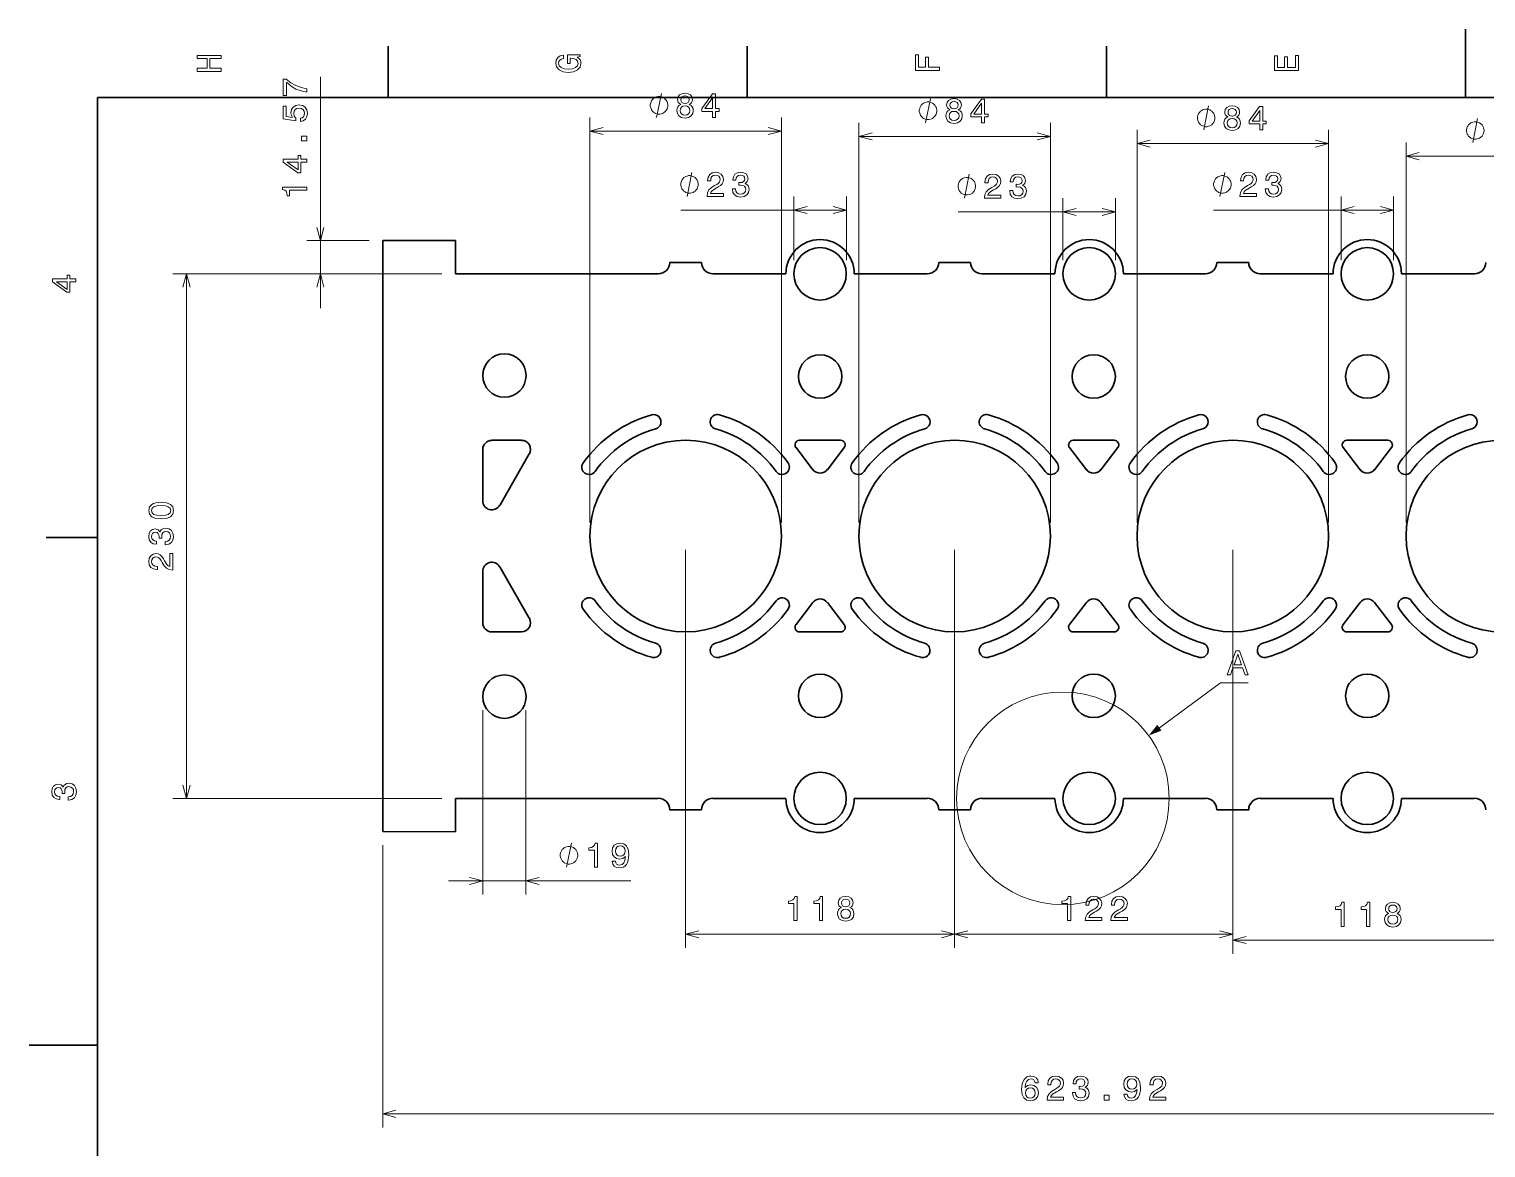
# Model space of a CAD drawing. Extents: x 0 to 420, y 0 to 297.
# Drawn here: x 0 to 213, y 133.5 to 297 of the extents above; entities that cross this region are included whole.
import ezdxf

# ---------------------------------------------------------------- set-up
doc = ezdxf.new("R2010")
doc.units = 0

msp = doc.modelspace()

# ---------------------------------------------------------------- linework, layer by layer
at = {"color": 7, "lineweight": 35, "ltscale": 0.25}
for p, q in [((210, 287), (210, 297)), ((10, 148.5), (0, 148.5))]:
    msp.add_line(p, q, dxfattribs=at)
at = {"color": 7, "lineweight": 35, "ltscale": 0.1875}
for p, q in [((52.5, 287), (52.5, 294.5)), ((105, 287), (105, 294.5)), ((157.5, 287), (157.5, 294.5)), ((10, 222.7), (2.5, 222.7))]:
    msp.add_line(p, q, dxfattribs=at)
at = {"color": 7, "lineweight": 13}
for p, q in [((42.58, 256.24), (42.58, 290.01)), ((81.98, 224.91), (81.98, 284.11)), ((109.98, 224.91), (109.98, 284.11)), ((121.31, 224.91), (121.31, 283.32)), ((149.31, 224.91), (149.31, 283.32)), ((81.98, 282.11), (109.98, 282.11)), ((121.31, 281.32), (149.31, 281.32)), ((161.98, 224.91), (161.98, 282.27)), ((189.98, 224.91), (189.98, 282.27)), ((161.98, 280.27), (189.98, 280.27)), ((201.31, 224.91), (201.31, 280.43)), ((201.31, 278.43), (229.31, 278.43)), ((95.26, 270.56), (119.48, 270.56)), ((173.17, 270.56), (199.48, 270.56)), ((135.81, 270.3), (158.81, 270.3)), ((60.35, 261.24), (21.01, 261.24)), ((23.01, 184.57), (23.01, 261.24)), ((95.98, 220.91), (95.98, 162.72)), ((135.31, 220.91), (135.31, 162.72)), ((135.31, 220.91), (135.31, 162.72)), ((175.98, 220.91), (175.98, 162.72)), ((175.98, 220.91), (175.98, 161.86)), ((66.31, 197.44), (66.31, 170.51)), ((72.64, 197.44), (72.64, 170.51)), ((60.35, 184.57), (21.01, 184.57)), ((51.69, 177.72), (51.69, 136.46)), ((61.31, 172.51), (87.98, 172.51)), ((95.98, 164.72), (135.31, 164.72)), ((135.31, 164.72), (175.98, 164.72)), ((175.98, 163.86), (215.31, 163.86)), ((51.69, 138.46), (259.66, 138.46))]:
    msp.add_line(p, q, dxfattribs=at)
at = {"color": 7, "lineweight": 35}
for p, q in [((410, 287), (10, 287)), ((10, 287), (10, 10)), ((51.69, 266.1), (51.69, 179.72)), ((91.98, 261.24), (62.35, 261.24)), ((91.98, 184.57), (62.35, 184.57))]:
    msp.add_line(p, q, dxfattribs=at)
at = {"color": 7, "lineweight": 13, "ltscale": 0.232942}
for p, q in [((111.81, 263.24), (111.81, 272.56)), ((119.48, 263.24), (119.48, 272.56)), ((191.81, 263.24), (191.81, 272.56)), ((199.48, 263.24), (199.48, 272.56))]:
    msp.add_line(p, q, dxfattribs=at)
at = {"color": 7, "lineweight": 13, "ltscale": 0.226379}
for p, q in [((151.14, 263.24), (151.14, 272.3)), ((158.81, 263.24), (158.81, 272.3))]:
    msp.add_line(p, q, dxfattribs=at)
at = {"color": 7, "lineweight": 13, "ltscale": 0.227724}
msp.add_line((49.69, 266.1), (40.58, 266.1), dxfattribs=at)
at = {"color": 7, "lineweight": 35, "ltscale": 0.266636}
for p, q in [((62.35, 266.11), (51.69, 266.1)), ((51.69, 179.72), (62.35, 179.7))]:
    msp.add_line(p, q, dxfattribs=at)
at = {"color": 7, "lineweight": 35, "ltscale": 0.121786}
for p, q in [((62.35, 261.24), (62.35, 266.11)), ((62.35, 179.7), (62.35, 184.57))]:
    msp.add_line(p, q, dxfattribs=at)
at = {"color": 7, "lineweight": 35, "ltscale": 0.116667}
for p, q in [((93.64, 262.91), (98.31, 262.91)), ((132.98, 262.91), (137.64, 262.91)), ((173.64, 262.91), (178.31, 262.91)), ((98.31, 182.91), (93.64, 182.91)), ((137.64, 182.91), (132.98, 182.91)), ((178.31, 182.91), (173.64, 182.91))]:
    msp.add_line(p, q, dxfattribs=at)
at = {"color": 7, "lineweight": 13, "ltscale": 0.49436}
msp.add_line((60.35, 261.24), (40.58, 261.24), dxfattribs=at)
at = {"color": 7, "lineweight": 35, "ltscale": 0.266667}
for p, q in [((110.64, 261.24), (99.98, 261.24)), ((131.31, 261.24), (120.64, 261.24)), ((110.64, 184.57), (99.98, 184.57)), ((149.98, 184.57), (139.31, 184.57))]:
    msp.add_line(p, q, dxfattribs=at)
at = {"color": 7, "lineweight": 35, "ltscale": 0.266668}
for p, q in [((149.98, 261.24), (139.31, 261.24)), ((190.64, 261.24), (179.98, 261.24)), ((131.31, 184.57), (120.64, 184.57)), ((190.64, 184.57), (179.98, 184.57))]:
    msp.add_line(p, q, dxfattribs=at)
at = {"color": 7, "lineweight": 35, "ltscale": 0.299998}
for p, q in [((171.98, 261.24), (159.98, 261.24)), ((171.98, 184.57), (159.98, 184.57))]:
    msp.add_line(p, q, dxfattribs=at)
at = {"color": 7, "lineweight": 35, "ltscale": 0.266666}
for p, q in [((211.31, 261.24), (200.64, 261.24)), ((211.31, 184.57), (200.64, 184.57))]:
    msp.add_line(p, q, dxfattribs=at)
at = {"color": 7, "lineweight": 35, "ltscale": 0.108333}
for p, q in [((71.98, 236.91), (67.64, 236.91)), ((67.64, 208.91), (71.98, 208.91))]:
    msp.add_line(p, q, dxfattribs=at)
at = {"color": 7, "lineweight": 35, "ltscale": 0.15}
for p, q in [((118.64, 236.91), (112.64, 236.91)), ((158.64, 236.91), (152.64, 236.91)), ((198.64, 236.91), (192.64, 236.91)), ((112.64, 208.91), (118.64, 208.91)), ((152.64, 208.91), (158.64, 208.91)), ((192.64, 208.91), (198.64, 208.91))]:
    msp.add_line(p, q, dxfattribs=at)
at = {"color": 7, "lineweight": 35, "ltscale": 0.187639}
for p, q in [((66.31, 235.57), (66.31, 228.07)), ((66.31, 217.75), (66.31, 210.24))]:
    msp.add_line(p, q, dxfattribs=at)
at = {"color": 7, "lineweight": 35, "ltscale": 0.216667}
for p, q in [((68.8, 227.4), (73.13, 234.91)), ((73.13, 210.91), (68.8, 218.41))]:
    msp.add_line(p, q, dxfattribs=at)
at = {"color": 7, "lineweight": 35, "ltscale": 0.101491}
for p, q in [((112.12, 235.84), (114.59, 232.61)), ((116.7, 232.61), (119.17, 235.84)), ((152.12, 235.84), (154.59, 232.61)), ((156.7, 232.61), (159.17, 235.84)), ((192.12, 235.84), (194.59, 232.61)), ((196.7, 232.61), (199.17, 235.84)), ((114.59, 213.2), (112.12, 209.98)), ((119.17, 209.98), (116.7, 213.2)), ((154.59, 213.2), (152.12, 209.98)), ((159.17, 209.98), (156.7, 213.2)), ((194.59, 213.2), (192.12, 209.98)), ((199.17, 209.98), (196.7, 213.2))]:
    msp.add_line(p, q, dxfattribs=at)
at = {"color": 7, "lineweight": 13}
for points in [[(28.08, 290.83), (28.08, 291.3), (26.44, 291.3), (26.44, 292.7), (28.08, 292.7), (28.08, 293.16), (24.58, 293.16), (24.58, 292.7), (26.01, 292.7), (26.01, 291.3), (24.58, 291.3), (24.58, 290.83)], [(80.11, 292.92), (80.58, 293.01), (80.58, 293.26), (78.69, 293.26), (78.69, 291.98), (79.12, 291.98), (79.12, 292.77), (79.15, 292.77), (79.61, 292.71), (79.96, 292.55), (80.17, 292.3), (80.25, 291.99), (80.15, 291.65), (79.88, 291.38), (79.43, 291.21), (78.82, 291.15), (78.21, 291.21), (77.76, 291.38), (77.49, 291.65), (77.39, 292.02), (77.44, 292.27), (77.58, 292.48), (77.82, 292.63), (78.14, 292.72), (78.14, 293.22), (77.65, 293.08), (77.29, 292.84), (77.07, 292.49), (76.99, 292.05), (77.11, 291.48), (77.48, 291.04), (78.06, 290.76), (78.83, 290.67), (79.61, 290.76), (80.19, 291.04), (80.56, 291.45), (80.68, 291.96), (80.64, 292.25), (80.54, 292.51), (80.36, 292.73)], [(133.08, 290.97), (133.08, 291.44), (131.47, 291.44), (131.47, 292.91), (131.06, 292.91), (131.06, 291.44), (130.01, 291.44), (130.01, 293.25), (129.58, 293.25), (129.58, 290.97)], [(185.58, 290.94), (185.58, 293.16), (185.16, 293.16), (185.16, 291.4), (183.97, 291.4), (183.97, 292.97), (183.56, 292.97), (183.56, 291.4), (182.51, 291.4), (182.51, 293.12), (182.08, 293.12), (182.08, 290.94)], [(40.58, 287.79), (40.58, 288.3), (39.75, 288.47), (38.97, 288.76), (38.25, 289.17), (37.57, 289.71), (37.15, 289.71), (37.15, 287.31), (37.61, 287.31), (37.61, 289.23), (38.29, 288.67), (39, 288.25), (39.76, 287.96)], [(95.27, 286), (95.01, 285.86), (94.83, 285.66), (94.72, 285.41), (94.69, 285.11), (94.77, 284.67), (95, 284.32), (95.38, 284.1), (95.89, 284.01), (96.4, 284.1), (96.78, 284.32), (97.01, 284.67), (97.1, 285.11), (97.06, 285.41), (96.95, 285.66), (96.77, 285.86), (96.52, 286), (96.72, 286.12), (96.86, 286.28), (96.95, 286.49), (96.98, 286.73), (96.9, 287.09), (96.68, 287.38), (96.34, 287.56), (95.89, 287.64), (95.44, 287.56), (95.1, 287.38), (94.88, 287.09), (94.8, 286.73), (94.83, 286.49), (94.91, 286.28)], [(99.91, 284.11), (100.36, 284.11), (100.36, 284.98), (100.86, 284.98), (100.86, 285.38), (100.36, 285.38), (100.36, 287.53), (99.9, 287.53), (98.37, 285.42), (98.37, 284.98), (99.91, 284.98)], [(39.67, 283.5), (40.08, 283.62), (40.4, 283.86), (40.6, 284.23), (40.68, 284.69), (40.59, 285.2), (40.34, 285.6), (39.95, 285.85), (39.44, 285.95), (38.97, 285.86), (38.61, 285.62), (38.37, 285.24), (38.28, 284.75), (38.34, 284.37), (38.51, 284.08), (37.57, 284.22), (37.57, 285.75), (37.15, 285.75), (37.15, 283.88), (39.01, 283.61), (39.01, 284.01), (38.77, 284.3), (38.69, 284.67), (38.74, 285), (38.9, 285.24), (39.15, 285.4), (39.47, 285.46), (39.79, 285.4), (40.03, 285.24), (40.19, 284.99), (40.25, 284.67), (40.21, 284.41), (40.09, 284.2), (39.91, 284.05), (39.67, 283.97)], [(93.37, 285.86), (93.37, 285.98), (93.32, 286.21), (93.26, 286.39), (93.2, 286.5), (93.08, 286.68), (92.91, 286.85), (92.73, 286.97), (92.62, 287.03), (92.44, 287.09), (92.21, 287.14), (92.09, 287.14), (91.97, 287.14), (91.74, 287.09), (91.57, 287.03), (91.45, 286.97), (91.27, 286.85), (91.1, 286.68), (90.98, 286.5), (90.92, 286.39), (90.87, 286.21), (90.81, 285.98), (90.81, 285.86), (90.81, 285.74), (90.87, 285.51), (90.92, 285.34), (90.98, 285.22), (91.1, 285.04), (91.27, 284.87), (91.45, 284.75), (91.57, 284.69), (91.74, 284.64), (91.97, 284.58), (92.09, 284.58), (92.21, 284.58), (92.44, 284.64), (92.62, 284.69), (92.73, 284.75), (92.91, 284.87), (93.08, 285.04), (93.2, 285.22), (93.26, 285.34), (93.32, 285.51), (93.37, 285.74)], [(95.17, 285.12), (95.22, 285.39), (95.36, 285.59), (95.59, 285.72), (95.89, 285.77), (96.19, 285.72), (96.42, 285.59), (96.56, 285.39), (96.61, 285.12), (96.56, 284.84), (96.42, 284.62), (96.19, 284.48), (95.89, 284.43), (95.59, 284.48), (95.36, 284.62), (95.22, 284.84)], [(95.28, 286.69), (95.32, 286.91), (95.44, 287.09), (95.64, 287.19), (95.89, 287.23), (96.14, 287.19), (96.34, 287.09), (96.46, 286.91), (96.5, 286.69), (96.46, 286.47), (96.34, 286.29), (96.14, 286.17), (95.89, 286.14), (95.64, 286.18), (95.44, 286.29), (95.32, 286.47)], [(98.79, 285.38), (99.91, 286.95), (99.91, 285.38)], [(132.71, 285.07), (132.71, 285.19), (132.65, 285.42), (132.59, 285.6), (132.53, 285.71), (132.42, 285.89), (132.24, 286.06), (132.07, 286.18), (131.95, 286.24), (131.77, 286.3), (131.54, 286.36), (131.42, 286.36), (131.31, 286.36), (131.07, 286.3), (130.9, 286.24), (130.78, 286.18), (130.61, 286.06), (130.43, 285.89), (130.32, 285.71), (130.26, 285.6), (130.2, 285.42), (130.14, 285.19), (130.14, 285.07), (130.14, 284.96), (130.2, 284.72), (130.26, 284.55), (130.32, 284.43), (130.43, 284.26), (130.61, 284.08), (130.78, 283.96), (130.9, 283.91), (131.07, 283.85), (131.31, 283.79), (131.42, 283.79), (131.54, 283.79), (131.77, 283.85), (131.95, 283.91), (132.07, 283.96), (132.24, 284.08), (132.42, 284.26), (132.53, 284.43), (132.59, 284.55), (132.65, 284.72), (132.71, 284.96)], [(134.6, 285.21), (134.34, 285.07), (134.17, 284.87), (134.06, 284.62), (134.02, 284.33), (134.1, 283.88), (134.33, 283.53), (134.71, 283.31), (135.23, 283.22), (135.74, 283.31), (136.11, 283.53), (136.35, 283.88), (136.43, 284.33), (136.39, 284.62), (136.29, 284.87), (136.1, 285.07), (135.85, 285.21), (136.05, 285.33), (136.19, 285.5), (136.28, 285.7), (136.31, 285.95), (136.23, 286.3), (136.02, 286.59), (135.67, 286.78), (135.23, 286.85), (134.77, 286.78), (134.43, 286.59), (134.21, 286.3), (134.14, 285.95), (134.16, 285.7), (134.25, 285.5)], [(134.62, 285.9), (134.66, 286.13), (134.78, 286.3), (134.97, 286.4), (135.23, 286.44), (135.48, 286.4), (135.67, 286.3), (135.79, 286.13), (135.84, 285.9), (135.79, 285.68), (135.67, 285.5), (135.48, 285.39), (135.23, 285.35), (134.97, 285.39), (134.78, 285.5), (134.66, 285.68)], [(139.24, 283.32), (139.69, 283.32), (139.69, 284.19), (140.19, 284.19), (140.19, 284.59), (139.69, 284.59), (139.69, 286.75), (139.23, 286.75), (137.7, 284.63), (137.7, 284.19), (139.24, 284.19)], [(138.12, 284.59), (139.24, 286.16), (139.24, 284.59)], [(175.27, 284.16), (175.01, 284.02), (174.83, 283.82), (174.72, 283.57), (174.69, 283.28), (174.77, 282.83), (175, 282.48), (175.38, 282.26), (175.89, 282.17), (176.4, 282.26), (176.78, 282.48), (177.01, 282.83), (177.1, 283.28), (177.06, 283.57), (176.95, 283.82), (176.77, 284.02), (176.52, 284.16), (176.72, 284.28), (176.86, 284.45), (176.95, 284.65), (176.98, 284.9), (176.9, 285.25), (176.68, 285.54), (176.34, 285.73), (175.89, 285.8), (175.44, 285.73), (175.1, 285.54), (174.88, 285.25), (174.8, 284.9), (174.83, 284.65), (174.91, 284.45)], [(175.28, 284.85), (175.32, 285.08), (175.44, 285.25), (175.64, 285.35), (175.89, 285.39), (176.14, 285.35), (176.34, 285.25), (176.46, 285.08), (176.5, 284.85), (176.46, 284.63), (176.34, 284.45), (176.14, 284.34), (175.89, 284.3), (175.64, 284.34), (175.44, 284.45), (175.32, 284.63)], [(179.91, 282.27), (180.36, 282.27), (180.36, 283.14), (180.86, 283.14), (180.86, 283.54), (180.36, 283.54), (180.36, 285.7), (179.9, 285.7), (178.37, 283.58), (178.37, 283.14), (179.91, 283.14)], [(134.5, 284.34), (134.55, 284.6), (134.7, 284.81), (134.92, 284.94), (135.23, 284.98), (135.52, 284.94), (135.75, 284.81), (135.9, 284.6), (135.95, 284.34), (135.9, 284.05), (135.75, 283.83), (135.52, 283.69), (135.23, 283.65), (134.92, 283.69), (134.7, 283.83), (134.55, 284.05)], [(173.37, 284.02), (173.37, 284.14), (173.32, 284.37), (173.26, 284.55), (173.2, 284.66), (173.08, 284.84), (172.91, 285.01), (172.73, 285.13), (172.62, 285.19), (172.44, 285.25), (172.21, 285.31), (172.09, 285.31), (171.97, 285.31), (171.74, 285.25), (171.57, 285.19), (171.45, 285.13), (171.27, 285.01), (171.1, 284.84), (170.98, 284.66), (170.92, 284.55), (170.87, 284.37), (170.81, 284.14), (170.81, 284.02), (170.81, 283.91), (170.87, 283.67), (170.92, 283.5), (170.98, 283.38), (171.1, 283.21), (171.27, 283.03), (171.45, 282.91), (171.57, 282.86), (171.74, 282.8), (171.97, 282.74), (172.09, 282.74), (172.21, 282.74), (172.44, 282.8), (172.62, 282.86), (172.73, 282.91), (172.91, 283.03), (173.08, 283.21), (173.2, 283.38), (173.26, 283.5), (173.32, 283.67), (173.37, 283.91)], [(175.17, 283.29), (175.22, 283.55), (175.36, 283.76), (175.59, 283.89), (175.89, 283.93), (176.19, 283.89), (176.42, 283.76), (176.56, 283.55), (176.61, 283.29), (176.56, 283), (176.42, 282.78), (176.19, 282.64), (175.89, 282.6), (175.59, 282.64), (175.36, 282.78), (175.22, 283)], [(178.79, 283.54), (179.91, 285.11), (179.91, 283.54)], [(212.71, 282.18), (212.71, 282.3), (212.65, 282.53), (212.59, 282.71), (212.53, 282.83), (212.42, 283), (212.24, 283.18), (212.07, 283.29), (211.95, 283.35), (211.77, 283.41), (211.54, 283.47), (211.42, 283.47), (211.31, 283.47), (211.07, 283.41), (210.9, 283.35), (210.78, 283.29), (210.61, 283.18), (210.43, 283), (210.32, 282.83), (210.26, 282.71), (210.2, 282.53), (210.14, 282.3), (210.14, 282.18), (210.14, 282.07), (210.2, 281.83), (210.26, 281.66), (210.32, 281.54), (210.43, 281.37), (210.61, 281.19), (210.78, 281.08), (210.9, 281.02), (211.07, 280.96), (211.31, 280.9), (211.42, 280.9), (211.54, 280.9), (211.77, 280.96), (211.95, 281.02), (212.07, 281.08), (212.24, 281.19), (212.42, 281.37), (212.53, 281.54), (212.59, 281.66), (212.65, 281.83), (212.71, 282.07)], [(40.58, 280.67), (40.58, 281.37), (39.83, 281.37), (39.83, 280.67)], [(40.58, 277.56), (40.58, 278.01), (39.71, 278.01), (39.71, 278.51), (39.31, 278.51), (39.31, 278.01), (37.15, 278.01), (37.15, 277.56), (39.27, 276.02), (39.71, 276.02), (39.71, 277.56)], [(39.31, 276.45), (37.74, 277.56), (39.31, 277.56)], [(97.82, 274.31), (97.82, 274.43), (97.76, 274.66), (97.71, 274.83), (97.65, 274.95), (97.53, 275.13), (97.36, 275.3), (97.18, 275.42), (97.06, 275.48), (96.89, 275.53), (96.66, 275.59), (96.54, 275.59), (96.42, 275.59), (96.19, 275.53), (96.01, 275.48), (95.9, 275.42), (95.72, 275.3), (95.55, 275.13), (95.43, 274.95), (95.37, 274.83), (95.31, 274.66), (95.26, 274.43), (95.26, 274.31), (95.26, 274.19), (95.31, 273.96), (95.37, 273.78), (95.43, 273.67), (95.55, 273.49), (95.72, 273.32), (95.9, 273.2), (96.01, 273.14), (96.19, 273.08), (96.42, 273.03), (96.54, 273.03), (96.66, 273.03), (96.89, 273.08), (97.06, 273.14), (97.18, 273.2), (97.36, 273.32), (97.53, 273.49), (97.65, 273.67), (97.71, 273.78), (97.76, 273.96), (97.82, 274.19)], [(99.11, 272.56), (101.52, 272.56), (101.52, 272.99), (99.61, 272.99), (99.72, 273.23), (99.9, 273.43), (100.46, 273.78), (100.76, 273.94), (101.09, 274.15), (101.33, 274.4), (101.47, 274.7), (101.52, 275.04), (101.43, 275.46), (101.19, 275.8), (100.83, 276.01), (100.36, 276.08), (99.88, 276), (99.51, 275.76), (99.27, 275.38), (99.19, 274.88), (99.19, 274.81), (99.65, 274.81), (99.65, 274.85), (99.69, 275.2), (99.83, 275.45), (100.05, 275.61), (100.34, 275.67), (100.63, 275.61), (100.84, 275.49), (100.99, 275.29), (101.04, 275.04), (101, 274.81), (100.91, 274.62), (100.74, 274.44), (100.52, 274.29), (100.22, 274.13), (99.73, 273.82), (99.38, 273.49), (99.18, 273.08), (99.11, 272.57)], [(102.81, 273.66), (102.81, 273.62), (102.89, 273.14), (103.12, 272.78), (103.5, 272.54), (103.99, 272.46), (104.52, 272.54), (104.91, 272.77), (105.16, 273.12), (105.25, 273.57), (105.21, 273.87), (105.1, 274.11), (104.92, 274.3), (104.68, 274.43), (105, 274.71), (105.12, 275.14), (105.04, 275.53), (104.83, 275.83), (104.47, 276.02), (103.99, 276.08), (103.54, 276), (103.19, 275.78), (102.96, 275.43), (102.89, 274.96), (102.89, 274.92), (103.34, 274.92), (103.38, 275.25), (103.51, 275.48), (103.72, 275.62), (104.02, 275.67), (104.28, 275.63), (104.47, 275.52), (104.59, 275.35), (104.63, 275.12), (104.59, 274.87), (104.46, 274.71), (104.25, 274.61), (103.97, 274.58), (103.77, 274.58), (103.77, 274.18), (104.02, 274.19), (104.33, 274.15), (104.57, 274.03), (104.71, 273.83), (104.76, 273.57), (104.71, 273.28), (104.56, 273.06), (104.33, 272.93), (104.02, 272.88), (103.7, 272.93), (103.47, 273.08), (103.33, 273.33), (103.27, 273.66)], [(138.37, 274.05), (138.37, 274.16), (138.31, 274.4), (138.26, 274.57), (138.2, 274.69), (138.08, 274.86), (137.91, 275.04), (137.73, 275.15), (137.61, 275.21), (137.44, 275.27), (137.21, 275.33), (137.09, 275.33), (136.97, 275.33), (136.74, 275.27), (136.56, 275.21), (136.45, 275.15), (136.27, 275.04), (136.1, 274.86), (135.98, 274.69), (135.92, 274.57), (135.86, 274.4), (135.81, 274.16), (135.81, 274.05), (135.81, 273.93), (135.86, 273.7), (135.92, 273.52), (135.98, 273.4), (136.1, 273.23), (136.27, 273.05), (136.45, 272.94), (136.56, 272.88), (136.74, 272.82), (136.97, 272.76), (137.09, 272.76), (137.21, 272.76), (137.44, 272.82), (137.61, 272.88), (137.73, 272.94), (137.91, 273.05), (138.08, 273.23), (138.2, 273.4), (138.26, 273.52), (138.31, 273.7), (138.37, 273.93)], [(139.66, 272.3), (142.07, 272.3), (142.07, 272.73), (140.16, 272.73), (140.27, 272.97), (140.45, 273.16), (141.01, 273.52), (141.31, 273.67), (141.64, 273.89), (141.88, 274.14), (142.01, 274.44), (142.07, 274.78), (141.98, 275.2), (141.74, 275.53), (141.38, 275.75), (140.91, 275.82), (140.43, 275.74), (140.06, 275.5), (139.82, 275.12), (139.74, 274.62), (139.74, 274.55), (140.2, 274.55), (140.2, 274.59), (140.24, 274.93), (140.38, 275.19), (140.6, 275.35), (140.88, 275.4), (141.18, 275.35), (141.39, 275.23), (141.54, 275.03), (141.59, 274.78), (141.55, 274.55), (141.45, 274.35), (141.29, 274.18), (141.07, 274.03), (140.77, 273.87), (140.28, 273.56), (139.93, 273.22), (139.72, 272.82), (139.66, 272.31)], [(143.36, 273.4), (143.36, 273.36), (143.44, 272.88), (143.67, 272.51), (144.05, 272.28), (144.54, 272.2), (145.06, 272.28), (145.46, 272.5), (145.71, 272.86), (145.8, 273.31), (145.76, 273.61), (145.65, 273.85), (145.47, 274.04), (145.23, 274.17), (145.55, 274.44), (145.67, 274.88), (145.59, 275.27), (145.38, 275.57), (145.02, 275.76), (144.54, 275.82), (144.09, 275.74), (143.74, 275.52), (143.51, 275.17), (143.44, 274.7), (143.44, 274.66), (143.88, 274.66), (143.92, 274.98), (144.06, 275.22), (144.27, 275.36), (144.57, 275.41), (144.83, 275.37), (145.02, 275.26), (145.14, 275.09), (145.18, 274.86), (145.14, 274.61), (145.01, 274.44), (144.8, 274.34), (144.52, 274.31), (144.32, 274.32), (144.32, 273.92), (144.57, 273.93), (144.88, 273.88), (145.12, 273.76), (145.26, 273.57), (145.31, 273.31), (145.26, 273.02), (145.11, 272.8), (144.88, 272.66), (144.57, 272.62), (144.25, 272.67), (144.02, 272.82), (143.87, 273.06), (143.82, 273.4)], [(175.74, 274.31), (175.74, 274.43), (175.68, 274.66), (175.62, 274.83), (175.56, 274.95), (175.44, 275.13), (175.27, 275.3), (175.09, 275.42), (174.98, 275.48), (174.8, 275.53), (174.57, 275.59), (174.45, 275.59), (174.34, 275.59), (174.1, 275.53), (173.93, 275.48), (173.81, 275.42), (173.64, 275.3), (173.46, 275.13), (173.34, 274.95), (173.29, 274.83), (173.23, 274.66), (173.17, 274.43), (173.17, 274.31), (173.17, 274.19), (173.23, 273.96), (173.29, 273.78), (173.34, 273.67), (173.46, 273.49), (173.64, 273.32), (173.81, 273.2), (173.93, 273.14), (174.1, 273.08), (174.34, 273.03), (174.45, 273.03), (174.57, 273.03), (174.8, 273.08), (174.98, 273.14), (175.09, 273.2), (175.27, 273.32), (175.44, 273.49), (175.56, 273.67), (175.62, 273.78), (175.68, 273.96), (175.74, 274.19)], [(177.02, 272.56), (179.43, 272.56), (179.43, 272.99), (177.53, 272.99), (177.63, 273.23), (177.81, 273.43), (178.37, 273.78), (178.67, 273.94), (179, 274.15), (179.24, 274.4), (179.38, 274.7), (179.43, 275.04), (179.34, 275.46), (179.11, 275.8), (178.74, 276.01), (178.27, 276.08), (177.79, 276), (177.42, 275.76), (177.18, 275.38), (177.1, 274.88), (177.1, 274.81), (177.56, 274.81), (177.56, 274.85), (177.61, 275.2), (177.74, 275.45), (177.96, 275.61), (178.25, 275.67), (178.54, 275.61), (178.76, 275.49), (178.9, 275.29), (178.95, 275.04), (178.91, 274.81), (178.82, 274.62), (178.66, 274.44), (178.44, 274.29), (178.14, 274.13), (177.64, 273.82), (177.3, 273.49), (177.09, 273.08), (177.02, 272.57)], [(180.72, 273.66), (180.72, 273.62), (180.8, 273.14), (181.04, 272.78), (181.41, 272.54), (181.9, 272.46), (182.43, 272.54), (182.82, 272.77), (183.07, 273.12), (183.16, 273.57), (183.12, 273.87), (183.01, 274.11), (182.83, 274.3), (182.59, 274.43), (182.92, 274.71), (183.03, 275.14), (182.96, 275.53), (182.74, 275.83), (182.39, 276.02), (181.9, 276.08), (181.45, 276), (181.1, 275.78), (180.87, 275.43), (180.8, 274.96), (180.8, 274.92), (181.25, 274.92), (181.29, 275.25), (181.42, 275.48), (181.63, 275.62), (181.93, 275.67), (182.19, 275.63), (182.38, 275.52), (182.5, 275.35), (182.54, 275.12), (182.5, 274.87), (182.38, 274.71), (182.17, 274.61), (181.88, 274.58), (181.68, 274.58), (181.68, 274.18), (181.93, 274.19), (182.25, 274.15), (182.48, 274.03), (182.62, 273.83), (182.68, 273.57), (182.62, 273.28), (182.47, 273.06), (182.24, 272.93), (181.93, 272.88), (181.62, 272.93), (181.38, 273.08), (181.24, 273.33), (181.18, 273.66)], [(40.58, 273.46), (40.58, 273.92), (37.05, 273.92), (37.05, 273.57), (37.36, 273.48), (37.57, 273.3), (37.69, 273.02), (37.73, 272.64), (38.09, 272.64), (38.09, 273.46)], [(6.83, 260.08), (6.83, 260.53), (5.97, 260.53), (5.97, 261.03), (5.56, 261.03), (5.56, 260.53), (3.41, 260.53), (3.41, 260.07), (5.52, 258.54), (5.97, 258.54), (5.97, 260.08)], [(5.56, 258.96), (3.99, 260.08), (5.56, 260.08)], [(19.3, 225.43), (20.09, 225.5), (20.66, 225.74), (21, 226.12), (21.11, 226.64), (21, 227.16), (20.66, 227.54), (20.09, 227.77), (19.3, 227.85), (18.51, 227.77), (18.2, 227.68), (17.94, 227.54), (17.6, 227.16), (17.48, 226.64), (17.6, 226.12), (17.95, 225.74), (18.51, 225.5)], [(19.3, 225.91), (18.69, 225.95), (18.25, 226.08), (17.99, 226.31), (17.9, 226.64), (17.99, 226.98), (18.25, 227.2), (18.69, 227.33), (19.3, 227.37), (19.92, 227.33), (20.35, 227.2), (20.61, 226.98), (20.7, 226.64), (20.61, 226.31), (20.35, 226.08), (19.92, 225.95)], [(19.91, 221.64), (19.95, 221.64), (20.43, 221.72), (20.79, 221.95), (21.03, 222.33), (21.11, 222.82), (21.03, 223.35), (20.8, 223.74), (20.45, 223.99), (20, 224.08), (19.7, 224.04), (19.46, 223.93), (19.27, 223.75), (19.13, 223.51), (18.86, 223.84), (18.43, 223.95), (18.03, 223.88), (17.74, 223.66), (17.55, 223.31), (17.48, 222.82), (17.57, 222.37), (17.79, 222.02), (18.14, 221.79), (18.61, 221.72), (18.64, 221.72), (18.64, 222.17), (18.32, 222.21), (18.09, 222.34), (17.95, 222.55), (17.9, 222.85), (17.94, 223.11), (18.04, 223.3), (18.22, 223.42), (18.45, 223.46), (18.7, 223.42), (18.86, 223.3), (18.96, 223.08), (18.99, 222.8), (18.99, 222.6), (19.39, 222.6), (19.38, 222.85), (19.42, 223.16), (19.54, 223.4), (19.74, 223.54), (20, 223.59), (20.29, 223.54), (20.51, 223.39), (20.64, 223.16), (20.69, 222.85), (20.64, 222.53), (20.49, 222.3), (20.24, 222.16), (19.91, 222.1)], [(21.01, 217.94), (21.01, 220.35), (20.58, 220.35), (20.58, 218.45), (20.34, 218.55), (20.14, 218.73), (19.78, 219.29), (19.63, 219.59), (19.42, 219.92), (19.16, 220.16), (18.87, 220.3), (18.53, 220.35), (18.11, 220.26), (17.77, 220.02), (17.56, 219.66), (17.48, 219.19), (17.57, 218.71), (17.81, 218.34), (18.19, 218.1), (18.69, 218.02), (18.76, 218.02), (18.76, 218.48), (18.72, 218.48), (18.37, 218.53), (18.12, 218.66), (17.96, 218.88), (17.9, 219.17), (17.95, 219.46), (18.08, 219.68), (18.28, 219.82), (18.52, 219.87), (18.76, 219.83), (18.95, 219.74), (19.12, 219.57), (19.28, 219.35), (19.44, 219.06), (19.75, 218.56), (20.08, 218.21), (20.49, 218.01), (20.99, 217.94)], [(175.17, 202.64), (175.63, 202.64), (176, 203.67), (177.4, 203.67), (177.77, 202.64), (178.24, 202.64), (176.96, 206.14), (176.44, 206.14)], [(176.16, 204.09), (176.7, 205.64), (177.24, 204.09)], [(5.73, 184.33), (5.77, 184.33), (6.25, 184.41), (6.62, 184.65), (6.85, 185.02), (6.93, 185.51), (6.85, 186.04), (6.63, 186.43), (6.27, 186.68), (5.82, 186.78), (5.52, 186.73), (5.28, 186.62), (5.09, 186.44), (4.96, 186.2), (4.68, 186.53), (4.25, 186.64), (3.86, 186.57), (3.56, 186.35), (3.37, 186), (3.31, 185.51), (3.39, 185.06), (3.61, 184.71), (3.96, 184.49), (4.43, 184.41), (4.47, 184.41), (4.47, 184.86), (4.15, 184.9), (3.91, 185.03), (3.77, 185.24), (3.72, 185.54), (3.76, 185.8), (3.87, 185.99), (4.04, 186.11), (4.27, 186.15), (4.52, 186.11), (4.68, 185.99), (4.79, 185.78), (4.82, 185.49), (4.81, 185.29), (5.21, 185.29), (5.2, 185.54), (5.24, 185.86), (5.37, 186.09), (5.56, 186.24), (5.82, 186.29), (6.11, 186.23), (6.33, 186.08), (6.47, 185.85), (6.51, 185.54), (6.46, 185.23), (6.31, 184.99), (6.07, 184.85), (5.73, 184.79)], [(80.21, 176.26), (80.21, 176.38), (80.15, 176.61), (80.09, 176.79), (80.04, 176.91), (79.92, 177.08), (79.74, 177.26), (79.57, 177.37), (79.45, 177.43), (79.28, 177.49), (79.04, 177.55), (78.93, 177.55), (78.81, 177.55), (78.58, 177.49), (78.4, 177.43), (78.29, 177.37), (78.11, 177.26), (77.94, 177.08), (77.82, 176.91), (77.76, 176.79), (77.7, 176.61), (77.64, 176.38), (77.64, 176.26), (77.64, 176.15), (77.7, 175.91), (77.76, 175.74), (77.82, 175.62), (77.94, 175.45), (78.11, 175.27), (78.29, 175.16), (78.4, 175.1), (78.58, 175.04), (78.81, 174.98), (78.93, 174.98), (79.04, 174.98), (79.28, 175.04), (79.45, 175.1), (79.57, 175.16), (79.74, 175.27), (79.92, 175.45), (80.04, 175.62), (80.09, 175.74), (80.15, 175.91), (80.21, 176.15)], [(82.64, 174.51), (83.1, 174.51), (83.1, 178.04), (82.75, 178.04), (82.66, 177.73), (82.48, 177.53), (82.2, 177.4), (81.82, 177.36), (81.82, 177.01), (82.64, 177.01)], [(85.25, 175.38), (85.33, 174.98), (85.55, 174.68), (85.89, 174.48), (86.34, 174.41), (86.64, 174.45), (86.91, 174.54), (87.14, 174.7), (87.33, 174.92), (87.48, 175.2), (87.59, 175.54), (87.65, 175.93), (87.68, 176.39), (87.59, 177.1), (87.35, 177.62), (86.95, 177.93), (86.41, 178.04), (85.92, 177.95), (85.55, 177.71), (85.3, 177.33), (85.22, 176.86), (85.3, 176.38), (85.54, 176.01), (85.89, 175.78), (86.34, 175.7), (86.82, 175.8), (87.18, 176.09), (87.1, 175.53), (86.93, 175.13), (86.69, 174.9), (86.35, 174.82), (86.09, 174.86), (85.89, 174.97), (85.77, 175.14), (85.72, 175.38)], [(85.71, 176.87), (85.76, 177.18), (85.9, 177.43), (86.13, 177.59), (86.41, 177.64), (86.71, 177.59), (86.94, 177.43), (87.08, 177.19), (87.14, 176.87), (87.08, 176.56), (86.94, 176.32), (86.71, 176.17), (86.4, 176.12), (86.12, 176.17), (85.9, 176.32), (85.76, 176.55)], [(111.82, 166.72), (112.28, 166.72), (112.28, 170.24), (111.93, 170.24), (111.84, 169.93), (111.66, 169.73), (111.38, 169.61), (111, 169.57), (111, 169.21), (111.82, 169.21)], [(115.55, 166.72), (116.01, 166.72), (116.01, 170.24), (115.67, 170.24), (115.58, 169.93), (115.4, 169.73), (115.12, 169.61), (114.74, 169.57), (114.74, 169.21), (115.55, 169.21)], [(118.75, 168.6), (118.5, 168.46), (118.32, 168.26), (118.21, 168.02), (118.17, 167.72), (118.26, 167.27), (118.49, 166.92), (118.87, 166.7), (119.38, 166.61), (119.89, 166.7), (120.27, 166.92), (120.5, 167.27), (120.59, 167.72), (120.54, 168.02), (120.44, 168.26), (120.26, 168.46), (120.01, 168.6), (120.21, 168.72), (120.35, 168.89), (120.43, 169.09), (120.46, 169.34), (120.38, 169.7), (120.17, 169.98), (119.83, 170.17), (119.38, 170.24), (118.93, 170.17), (118.58, 169.98), (118.37, 169.7), (118.29, 169.34), (118.32, 169.09), (118.4, 168.89)], [(118.66, 167.73), (118.7, 168), (118.85, 168.2), (119.08, 168.33), (119.38, 168.38), (119.68, 168.33), (119.9, 168.2), (120.05, 168), (120.1, 167.73), (120.05, 167.44), (119.9, 167.23), (119.68, 167.08), (119.38, 167.04), (119.08, 167.08), (118.85, 167.23), (118.7, 167.44)], [(118.77, 169.3), (118.81, 169.52), (118.93, 169.69), (119.12, 169.8), (119.38, 169.84), (119.63, 169.8), (119.82, 169.69), (119.94, 169.52), (119.99, 169.3), (119.94, 169.07), (119.82, 168.89), (119.63, 168.78), (119.38, 168.74), (119.12, 168.78), (118.93, 168.89), (118.81, 169.07)], [(151.82, 166.72), (152.28, 166.72), (152.28, 170.24), (151.93, 170.24), (151.84, 169.93), (151.66, 169.73), (151.38, 169.61), (151, 169.57), (151, 169.21), (151.82, 169.21)], [(154.41, 166.72), (156.82, 166.72), (156.82, 167.15), (154.92, 167.15), (155.02, 167.39), (155.21, 167.58), (155.76, 167.94), (156.06, 168.09), (156.4, 168.31), (156.63, 168.56), (156.77, 168.86), (156.82, 169.2), (156.73, 169.62), (156.5, 169.95), (156.13, 170.17), (155.66, 170.24), (155.18, 170.16), (154.81, 169.92), (154.57, 169.54), (154.49, 169.04), (154.49, 168.97), (154.95, 168.97), (154.95, 169.01), (155, 169.35), (155.13, 169.61), (155.35, 169.77), (155.64, 169.82), (155.93, 169.77), (156.15, 169.65), (156.29, 169.45), (156.34, 169.2), (156.3, 168.97), (156.21, 168.77), (156.05, 168.6), (155.83, 168.45), (155.53, 168.29), (155.03, 167.98), (154.69, 167.64), (154.48, 167.24), (154.41, 166.73)], [(158.15, 166.72), (160.56, 166.72), (160.56, 167.15), (158.65, 167.15), (158.76, 167.39), (158.94, 167.58), (159.5, 167.94), (159.8, 168.09), (160.13, 168.31), (160.37, 168.56), (160.5, 168.86), (160.56, 169.2), (160.47, 169.62), (160.23, 169.95), (159.87, 170.17), (159.4, 170.24), (158.92, 170.16), (158.55, 169.92), (158.31, 169.54), (158.23, 169.04), (158.23, 168.97), (158.69, 168.97), (158.69, 169.01), (158.73, 169.35), (158.87, 169.61), (159.09, 169.77), (159.37, 169.82), (159.67, 169.77), (159.88, 169.65), (160.03, 169.45), (160.08, 169.2), (160.04, 168.97), (159.94, 168.77), (159.78, 168.6), (159.56, 168.45), (159.26, 168.29), (158.77, 167.98), (158.42, 167.64), (158.21, 167.24), (158.15, 166.73)], [(191.82, 165.86), (192.28, 165.86), (192.28, 169.39), (191.93, 169.39), (191.84, 169.08), (191.66, 168.87), (191.38, 168.75), (191, 168.71), (191, 168.35), (191.82, 168.35)], [(195.55, 165.86), (196.01, 165.86), (196.01, 169.39), (195.67, 169.39), (195.58, 169.08), (195.4, 168.87), (195.12, 168.75), (194.74, 168.71), (194.74, 168.35), (195.55, 168.35)], [(198.75, 167.75), (198.5, 167.6), (198.32, 167.41), (198.21, 167.16), (198.17, 166.86), (198.26, 166.41), (198.49, 166.07), (198.87, 165.84), (199.38, 165.76), (199.89, 165.84), (200.27, 166.07), (200.5, 166.41), (200.59, 166.86), (200.54, 167.16), (200.44, 167.41), (200.26, 167.6), (200.01, 167.75), (200.21, 167.87), (200.35, 168.03), (200.43, 168.24), (200.46, 168.48), (200.38, 168.84), (200.17, 169.13), (199.83, 169.31), (199.38, 169.39), (198.93, 169.31), (198.58, 169.13), (198.37, 168.84), (198.29, 168.48), (198.32, 168.24), (198.4, 168.03)], [(198.77, 168.44), (198.81, 168.66), (198.93, 168.84), (199.12, 168.94), (199.38, 168.98), (199.63, 168.94), (199.82, 168.84), (199.94, 168.66), (199.99, 168.44), (199.94, 168.22), (199.82, 168.04), (199.63, 167.92), (199.38, 167.89), (199.12, 167.93), (198.93, 168.04), (198.81, 168.22)], [(198.66, 166.87), (198.7, 167.14), (198.85, 167.34), (199.08, 167.47), (199.38, 167.52), (199.68, 167.47), (199.9, 167.34), (200.05, 167.14), (200.1, 166.87), (200.05, 166.59), (199.9, 166.37), (199.68, 166.23), (199.38, 166.18), (199.08, 166.23), (198.85, 166.37), (198.7, 166.59)], [(147.54, 143.02), (147.45, 143.43), (147.23, 143.73), (146.88, 143.92), (146.44, 143.99), (146.14, 143.95), (145.89, 143.86), (145.66, 143.7), (145.47, 143.48), (145.32, 143.2), (145.2, 142.86), (145.13, 142.47), (145.11, 142.02), (145.19, 141.3), (145.44, 140.78), (145.84, 140.47), (146.38, 140.36), (146.87, 140.45), (147.25, 140.69), (147.49, 141.06), (147.57, 141.54), (147.49, 142.02), (147.26, 142.38), (146.9, 142.62), (146.45, 142.7), (145.98, 142.6), (145.62, 142.31), (145.69, 142.86), (145.85, 143.26), (146.1, 143.5), (146.44, 143.58), (146.7, 143.54), (146.89, 143.43), (147.01, 143.26), (147.08, 143.02)], [(148.84, 140.46), (151.25, 140.46), (151.25, 140.9), (149.34, 140.9), (149.45, 141.13), (149.63, 141.33), (150.19, 141.69), (150.49, 141.84), (150.82, 142.06), (151.06, 142.31), (151.19, 142.61), (151.25, 142.94), (151.16, 143.37), (150.92, 143.7), (150.56, 143.91), (150.09, 143.99), (149.61, 143.9), (149.24, 143.67), (149, 143.29), (148.92, 142.79), (148.92, 142.72), (149.38, 142.72), (149.38, 142.76), (149.42, 143.1), (149.56, 143.35), (149.78, 143.51), (150.06, 143.57), (150.36, 143.52), (150.57, 143.39), (150.72, 143.2), (150.77, 142.95), (150.73, 142.72), (150.63, 142.52), (150.47, 142.35), (150.25, 142.2), (149.95, 142.04), (149.46, 141.72), (149.11, 141.39), (148.9, 140.99), (148.84, 140.48)], [(152.54, 141.56), (152.54, 141.53), (152.62, 141.04), (152.85, 140.68), (153.23, 140.45), (153.72, 140.36), (154.24, 140.45), (154.64, 140.67), (154.89, 141.02), (154.98, 141.48), (154.94, 141.77), (154.83, 142.02), (154.65, 142.2), (154.41, 142.34), (154.73, 142.61), (154.85, 143.05), (154.77, 143.44), (154.56, 143.74), (154.2, 143.92), (153.72, 143.99), (153.27, 143.91), (152.92, 143.69), (152.69, 143.33), (152.62, 142.86), (152.62, 142.83), (153.06, 142.83), (153.1, 143.15), (153.24, 143.38), (153.45, 143.52), (153.75, 143.57), (154.01, 143.53), (154.2, 143.43), (154.32, 143.26), (154.36, 143.02), (154.32, 142.78), (154.19, 142.61), (153.98, 142.51), (153.7, 142.48), (153.5, 142.49), (153.5, 142.09), (153.75, 142.1), (154.06, 142.05), (154.3, 141.93), (154.44, 141.73), (154.49, 141.48), (154.44, 141.18), (154.29, 140.97), (154.06, 140.83), (153.75, 140.79), (153.43, 140.84), (153.2, 140.99), (153.05, 141.23), (153, 141.56)], [(160.07, 141.33), (160.14, 140.93), (160.36, 140.62), (160.7, 140.43), (161.16, 140.36), (161.45, 140.4), (161.72, 140.49), (161.95, 140.64), (162.14, 140.87), (162.29, 141.14), (162.4, 141.49), (162.47, 141.88), (162.49, 142.33), (162.41, 143.05), (162.16, 143.56), (161.77, 143.88), (161.23, 143.99), (160.73, 143.9), (160.36, 143.66), (160.12, 143.28), (160.04, 142.81), (160.12, 142.33), (160.36, 141.96), (160.71, 141.73), (161.16, 141.65), (161.63, 141.75), (161.99, 142.04), (161.91, 141.48), (161.75, 141.08), (161.5, 140.85), (161.16, 140.77), (160.9, 140.81), (160.71, 140.92), (160.58, 141.09), (160.53, 141.33)], [(160.53, 142.82), (160.58, 143.13), (160.72, 143.38), (160.94, 143.53), (161.23, 143.59), (161.53, 143.53), (161.75, 143.38), (161.89, 143.14), (161.95, 142.82), (161.89, 142.51), (161.75, 142.27), (161.52, 142.12), (161.21, 142.07), (160.94, 142.12), (160.72, 142.27), (160.58, 142.5)], [(163.78, 140.46), (166.19, 140.46), (166.19, 140.9), (164.29, 140.9), (164.39, 141.13), (164.58, 141.33), (165.14, 141.69), (165.43, 141.84), (165.77, 142.06), (166, 142.31), (166.14, 142.61), (166.19, 142.94), (166.1, 143.37), (165.87, 143.7), (165.5, 143.91), (165.03, 143.99), (164.55, 143.9), (164.18, 143.67), (163.94, 143.29), (163.86, 142.79), (163.86, 142.72), (164.32, 142.72), (164.32, 142.76), (164.37, 143.1), (164.5, 143.35), (164.72, 143.51), (165.01, 143.57), (165.3, 143.52), (165.52, 143.39), (165.66, 143.2), (165.71, 142.95), (165.67, 142.72), (165.58, 142.52), (165.42, 142.35), (165.2, 142.2), (164.9, 142.04), (164.4, 141.72), (164.06, 141.39), (163.85, 140.99), (163.78, 140.48)], [(147.09, 141.53), (147.03, 141.21), (146.89, 140.97), (146.66, 140.81), (146.38, 140.76), (146.08, 140.81), (145.85, 140.97), (145.71, 141.21), (145.66, 141.53), (145.71, 141.84), (145.85, 142.08), (146.09, 142.23), (146.4, 142.28), (146.67, 142.23), (146.89, 142.08), (147.03, 141.84)], [(157.19, 140.46), (157.89, 140.46), (157.89, 141.21), (157.19, 141.21)]]:
    msp.add_lwpolyline(points, close=True, dxfattribs=at)
for points in [[(91.74, 284.11), (92.44, 287.61)], [(131.07, 283.32), (131.77, 286.82)], [(171.74, 282.27), (172.44, 285.77)], [(211.07, 280.43), (211.77, 283.93)], [(83.91, 282.63), (81.98, 282.11), (83.91, 281.59)], [(108.05, 281.59), (109.98, 282.11), (108.05, 282.63)], [(123.24, 281.84), (121.31, 281.32), (123.24, 280.81)], [(147.38, 280.81), (149.31, 281.32), (147.38, 281.84)], [(163.91, 280.79), (161.98, 280.27), (163.91, 279.75)], [(188.05, 279.75), (189.98, 280.27), (188.05, 280.79)], [(203.24, 278.95), (201.31, 278.43), (203.24, 277.92)], [(96.19, 272.56), (96.89, 276.06)], [(136.74, 272.3), (137.44, 275.8)], [(174.1, 272.56), (174.8, 276.06)], [(113.74, 271.08), (111.81, 270.56), (113.74, 270.04)], [(117.55, 270.04), (119.48, 270.56), (117.55, 271.08)], [(153.08, 270.81), (151.14, 270.3), (153.08, 269.78)], [(156.88, 269.78), (158.81, 270.3), (156.88, 270.81)], [(193.74, 271.08), (191.81, 270.56), (193.74, 270.04)], [(197.55, 270.04), (199.48, 270.56), (197.55, 271.08)], [(42.06, 268.03), (42.58, 266.1), (43.1, 268.03)], [(23.53, 259.31), (23.01, 261.24), (22.49, 259.31)], [(43.1, 259.31), (42.58, 261.24), (42.06, 259.31)], [(165.24, 194.9), (174.18, 201.45), (178.22, 201.45)], [(22.49, 186.51), (23.01, 184.57), (23.53, 186.51)], [(78.58, 174.51), (79.28, 178.01)], [(64.38, 172), (66.31, 172.51), (64.38, 173.03)], [(74.58, 173.03), (72.64, 172.51), (74.58, 172)], [(97.91, 165.23), (95.98, 164.72), (97.91, 164.2)], [(133.38, 164.2), (135.31, 164.72), (133.38, 165.23)], [(137.24, 165.23), (135.31, 164.72), (137.24, 164.2)], [(174.05, 164.2), (175.98, 164.72), (174.05, 165.23)], [(177.91, 164.38), (175.98, 163.86), (177.91, 163.34)], [(53.62, 138.98), (51.69, 138.46), (53.62, 137.95)]]:
    msp.add_lwpolyline(points, dxfattribs=at)
at = {"color": 7, "lineweight": 35}
for centre, radius in [((115.64, 261.24), 3.83), ((154.98, 261.24), 3.83), ((195.64, 261.24), 3.83), ((69.48, 246.37), 3.17), ((115.64, 246.24), 3.17), ((155.64, 246.24), 3.17), ((195.64, 246.24), 3.17), ((95.98, 222.91), 14), ((135.31, 222.91), 14), ((175.98, 222.91), 14), ((215.31, 222.91), 14), ((69.48, 199.44), 3.17), ((115.64, 199.57), 3.17), ((155.64, 199.57), 3.17), ((195.64, 199.57), 3.17), ((115.64, 184.57), 3.83), ((154.98, 184.57), 3.83), ((195.64, 184.57), 3.83)]:
    msp.add_circle(centre, radius, dxfattribs=at)
at = {"color": 7, "lineweight": 13}
msp.add_circle((151.14, 184.57), 15.54, dxfattribs=at)
at = {"color": 7, "lineweight": 35}
for centre, radius, start, end in [((115.64, 261.24), 5, 0, 180), ((154.98, 261.24), 5, 0, 180), ((195.64, 261.24), 5, 0, 180), ((91.98, 262.91), 1.67, 270, 360), ((99.98, 262.91), 1.67, 180, 270), ((131.31, 262.91), 1.67, 270, 360), ((139.31, 262.91), 1.67, 180, 270), ((171.98, 262.91), 1.67, 270, 360), ((179.98, 262.91), 1.67, 180, 270), ((211.31, 262.91), 1.67, 270, 360), ((91.31, 239.6), 1.07, 285.6185, 105.6185), ((100.64, 239.6), 1.07, 74.3815, 254.3815), ((130.64, 239.6), 1.07, 285.6185, 105.6185), ((139.98, 239.6), 1.07, 74.3815, 254.3815), ((171.31, 239.6), 1.07, 285.6185, 105.6185), ((180.64, 239.6), 1.07, 74.3815, 254.3815), ((210.64, 239.6), 1.07, 285.6185, 105.6185), ((95.98, 222.91), 18.4, 105.6185, 144.467), ((95.98, 222.91), 16.26, 105.6185, 144.467), ((95.98, 222.91), 16.26, 35.533, 74.3815), ((95.98, 222.91), 18.4, 35.533, 74.3815), ((135.31, 222.91), 18.4, 105.6185, 144.467), ((135.31, 222.91), 16.26, 105.6185, 144.467), ((135.31, 222.91), 16.26, 35.533, 74.3815), ((135.31, 222.91), 18.4, 35.533, 74.3815), ((175.98, 222.91), 18.4, 105.6185, 144.467), ((175.98, 222.91), 16.26, 105.6185, 144.467), ((175.98, 222.91), 16.26, 35.533, 74.3815), ((175.98, 222.91), 18.4, 35.533, 74.3815), ((215.31, 222.91), 18.4, 105.6185, 144.467), ((215.31, 222.91), 16.26, 105.6185, 144.467), ((67.64, 235.57), 1.33, 90, 180), ((71.98, 235.57), 1.33, 330, 90), ((112.64, 236.24), 0.667, 90, 217.4947), ((118.64, 236.24), 0.667, 322.5053, 90), ((152.64, 236.24), 0.667, 90, 217.4947), ((158.64, 236.24), 0.667, 322.5053, 90), ((192.64, 236.24), 0.667, 90, 217.4947), ((198.64, 236.24), 0.667, 322.5053, 90), ((81.87, 232.98), 1.07, 144.467, 324.467), ((110.08, 232.98), 1.07, 215.533, 35.533), ((115.64, 233.43), 1.33, 217.4947, 322.5053), ((121.21, 232.98), 1.07, 144.467, 324.467), ((149.42, 232.98), 1.07, 215.533, 35.533), ((155.64, 233.43), 1.33, 217.4947, 322.5053), ((161.87, 232.98), 1.07, 144.467, 324.467), ((190.08, 232.98), 1.07, 215.533, 35.533), ((195.64, 233.43), 1.33, 217.4947, 322.5053), ((201.21, 232.98), 1.07, 144.467, 324.467), ((67.64, 228.07), 1.33, 180, 330), ((67.64, 217.75), 1.33, 30, 180), ((81.87, 212.83), 1.07, 35.533, 215.533), ((95.98, 222.91), 16.26, 215.533, 254.3815), ((95.98, 222.91), 16.26, 285.6185, 324.467), ((110.08, 212.83), 1.07, 324.467, 144.467), ((115.64, 212.39), 1.33, 37.4947, 142.5053), ((121.21, 212.83), 1.07, 35.533, 215.533), ((135.31, 222.91), 16.26, 215.533, 254.3815), ((135.31, 222.91), 16.26, 285.6185, 324.467), ((149.42, 212.83), 1.07, 324.467, 144.467), ((155.64, 212.39), 1.33, 37.4947, 142.5053), ((161.87, 212.83), 1.07, 35.533, 215.533), ((175.98, 222.91), 16.26, 215.533, 254.3815), ((175.98, 222.91), 16.26, 285.6185, 324.467), ((190.08, 212.83), 1.07, 324.467, 144.467), ((195.64, 212.39), 1.33, 37.4947, 142.5053), ((201.21, 212.83), 1.07, 35.533, 215.533), ((215.31, 222.91), 16.26, 215.533, 254.3815), ((71.98, 210.24), 1.33, 270, 30), ((95.98, 222.91), 18.4, 215.533, 254.3815), ((95.98, 222.91), 18.4, 285.6185, 324.467), ((135.31, 222.91), 18.4, 215.533, 254.3815), ((135.31, 222.91), 18.4, 285.6185, 324.467), ((175.98, 222.91), 18.4, 215.533, 254.3815), ((175.98, 222.91), 18.4, 285.6185, 324.467), ((215.31, 222.91), 18.4, 215.533, 254.3815), ((67.64, 210.24), 1.33, 180, 270), ((112.64, 209.57), 0.667, 142.5053, 270), ((118.64, 209.57), 0.667, 270, 37.4947), ((152.64, 209.57), 0.667, 142.5053, 270), ((158.64, 209.57), 0.667, 270, 37.4947), ((192.64, 209.57), 0.667, 142.5053, 270), ((198.64, 209.57), 0.667, 270, 37.4947), ((91.31, 206.21), 1.07, 254.3815, 74.3815), ((100.64, 206.21), 1.07, 105.6185, 285.6185), ((130.64, 206.21), 1.07, 254.3815, 74.3815), ((139.98, 206.21), 1.07, 105.6185, 285.6185), ((171.31, 206.21), 1.07, 254.3815, 74.3815), ((180.64, 206.21), 1.07, 105.6185, 285.6185), ((210.64, 206.21), 1.07, 254.3815, 74.3815), ((91.98, 182.91), 1.67, 0, 90), ((99.98, 182.91), 1.67, 90, 180), ((115.64, 184.57), 5, 180, 360), ((131.31, 182.91), 1.67, 0, 90), ((139.31, 182.91), 1.67, 90, 180), ((154.98, 184.57), 5, 180, 360), ((171.98, 182.91), 1.67, 0, 90), ((179.98, 182.91), 1.67, 90, 180), ((195.64, 184.57), 5, 180, 360), ((211.31, 182.91), 1.67, 0, 90)]:
    msp.add_arc(centre, radius, start, end, dxfattribs=at)
at = {"color": 7, "lineweight": 13}
msp.add_solid([(164.94, 195.32), (163.69, 193.76), (165.55, 194.48)], dxfattribs=at)

doc.saveas('drawing.dxf')
